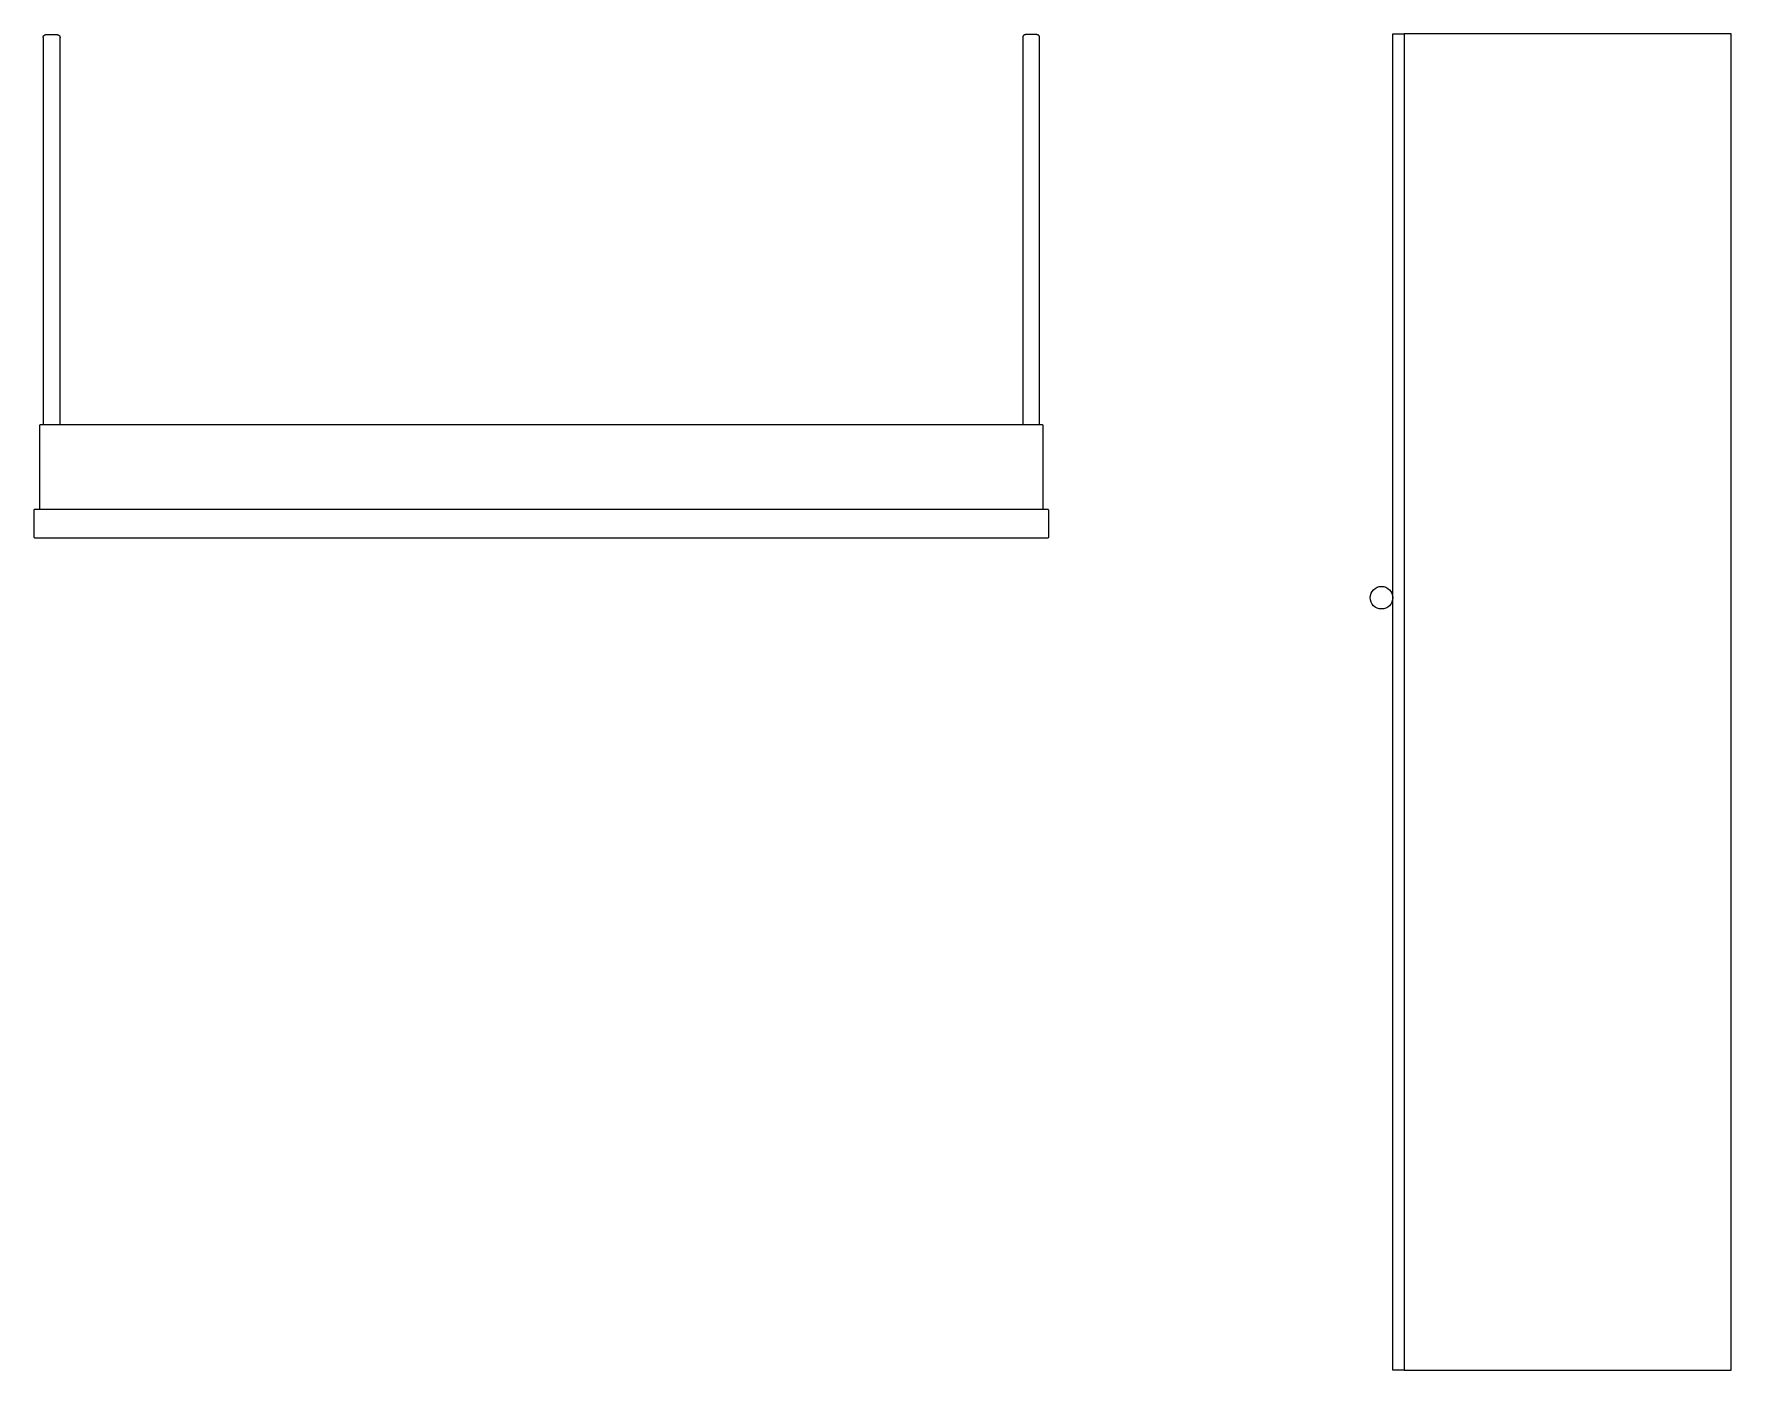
# Model space of a CAD drawing. Header units: millimetres. Extents: x -10.2 to 11.7, y -15.1 to 28.4.
# Drawn here: x 0.17 to 3.18, y -15.093 to -12.723 of the extents above; entities that cross this region are included whole.
import ezdxf

# ---------------------------------------------------------------- set-up
doc = ezdxf.new("R2010")
doc.units = ezdxf.units.MM
doc.layers.add('A-FURN', color=1, linetype='Continuous', lineweight=9, transparency=0.24)

# ---------------------------------------------------------------- blocks, each defined once
blk = doc.blocks.new('A$C6E9521B0')
for p, q in [((-725.7, 164), (-725.7, 116)), ((1073.3, 165), (-724.7, 165)), ((1074.3, 116), (1074.3, 164)), ((-724.7, 115), (1073.3, 115)), ((-715.7, 114), (-715.7, -34)), ((1064.3, -34), (1064.3, 114)), ((-714.7, -35), (1063.3, -35)), ((-709.3, -35), (-709.3, -722.3)), ((-679.3, -722.3), (-679.3, -35)), ((1028, -35), (1028, -722.3)), ((1058, -722.3), (1058, -35)), ((-704.3, -727.3), (-684.3, -727.3)), ((1053, -727.3), (1033, -727.3))]:
    blk.add_line(p, q)
for centre, start, end in [((-724.7, 164), 90, 180), ((1073.3, 164), 0, 90), ((-724.7, 116), 180, 270), ((-714.7, 114), 105, 180), ((1063.3, 114), 0, 75), ((1073.3, 116), 270, 0), ((-714.7, -34), 180, 270), ((1063.3, -34), 270, 0)]:
    blk.add_arc(centre, 1, start, end)
for points in [[(-709.3, -722.3), (-709.3, -722.7), (-709.3, -723.2), (-709.2, -723.6)], [(-679.5, -723.6), (-679.4, -723.2), (-679.3, -722.7), (-679.3, -722.3)], [(1028.1, -723.6), (1028, -723.2), (1028, -722.7), (1028, -722.3)], [(1058, -722.3), (1058, -722.7), (1057.9, -723.2), (1057.8, -723.6)], [(-709.2, -723.6), (-709.1, -723.8), (-709, -724.2), (-708.8, -724.6), (-708.7, -724.8)], [(-680, -724.8), (-679.9, -724.6), (-679.7, -724.2), (-679.5, -723.8), (-679.5, -723.6)], [(1057.8, -723.6), (1057.7, -723.8), (1057.6, -724.2), (1057.4, -724.6), (1057.3, -724.8)]]:
    blk.add_open_spline(points, degree=3)
for points, knots in [([(-708.7, -724.8), (-708.6, -724.9), (-708.5, -725.1), (-708.2, -725.4), (-708, -725.7), (-707.9, -725.8)], [-0.6666666, -0.6666666, -0.6666666, -0.6666666, -0.625, -0.5833333, -0.5, -0.5, -0.5, -0.5]), ([(-707.9, -725.8), (-707.8, -725.9), (-707.6, -726), (-707.3, -726.3), (-706.8, -726.6), (-706.2, -726.9), (-705.4, -727.2), (-704.8, -727.3), (-704.3, -727.3)], [-0.5, -0.5, -0.5, -0.5, -0.4583333, -0.4166667, -0.3333333, -0.25, -0.1666667, 0, 0, 0, 0]), ([(-684.3, -727.3), (-683.9, -727.3), (-683.2, -727.2), (-682.4, -726.9), (-681.8, -726.6), (-681.4, -726.3), (-681, -726), (-680.9, -725.9), (-680.8, -725.8)], [-1, -1, -1, -1, -0.8333333, -0.75, -0.6666667, -0.5833333, -0.5416667, -0.5, -0.5, -0.5, -0.5]), ([(-680.8, -725.8), (-680.6, -725.7), (-680.4, -725.4), (-680.2, -725.1), (-680, -724.9), (-680, -724.8)], [-0.5, -0.5, -0.5, -0.5, -0.4166667, -0.375, -0.3333334, -0.3333334, -0.3333334, -0.3333334]), ([(1028.6, -724.8), (1028.6, -724.7), (1028.5, -724.5), (1028.3, -724.1), (1028.2, -723.8), (1028.1, -723.6)], [0.6666667, 0.6666667, 0.6666667, 0.6666667, 0.7083333, 0.75, 0.8333333, 0.8333333, 0.8333333, 0.8333333]), ([(1029.4, -725.8), (1029.3, -725.7), (1029, -725.3), (1028.7, -725), (1028.6, -724.8)], [0.5, 0.5, 0.5, 0.5, 0.5833333, 0.6666666, 0.6666666, 0.6666666, 0.6666666]), ([(1033, -727.3), (1032.5, -727.3), (1031.9, -727.2), (1031, -726.9), (1030.5, -726.6), (1030, -726.3), (1029.7, -726), (1029.5, -725.9), (1029.4, -725.8)], [0, 0, 0, 0, 0.1666667, 0.25, 0.3333333, 0.4166667, 0.4583333, 0.4999956, 0.4999956, 0.4999956, 0.4999956]), ([(1056.5, -725.8), (1056.4, -725.9), (1056.3, -726), (1055.9, -726.3), (1055.5, -726.6), (1054.9, -726.9), (1054.1, -727.2), (1053.4, -727.3), (1053, -727.3)], [0.5000011, 0.5000011, 0.5000011, 0.5000011, 0.5416667, 0.5833333, 0.6666667, 0.75, 0.8333333, 1, 1, 1, 1]), ([(1057.3, -724.8), (1057.2, -724.9), (1057.1, -725.1), (1056.9, -725.4), (1056.7, -725.7), (1056.5, -725.8)], [0.3333334, 0.3333334, 0.3333334, 0.3333334, 0.375, 0.4166667, 0.5, 0.5, 0.5, 0.5])]:
    blk.add_open_spline(points, degree=3, knots=knots)

msp = doc.modelspace()

# ---------------------------------------------------------------- linework, layer by layer
at = {"layer": 'A-FURN'}
for p, q in [((2.58, -15.0925), (2.58, -12.7225)), ((2.58, -12.7225), (2.6, -12.7225)), ((3.18, -12.7225), (2.6, -12.7225)), ((2.6, -12.7225), (2.6, -15.0925)), ((3.18, -15.0925), (3.18, -12.7225)), ((2.6, -15.0925), (2.58, -15.0925)), ((2.6, -15.0925), (3.18, -15.0925))]:
    msp.add_line(p, q, dxfattribs=at)
msp.add_circle((2.56, -13.7225), 0.02, dxfattribs=at)

# ---------------------------------------------------------------- block references
at = {"layer": 'A-FURN', "xscale": 0.001, "yscale": 0.001, "zscale": 0.001, "rotation": 180}
msp.add_blockref('A$C6E9521B0', (1.2443, -13.4511), dxfattribs=at)

doc.saveas('drawing.dxf')
